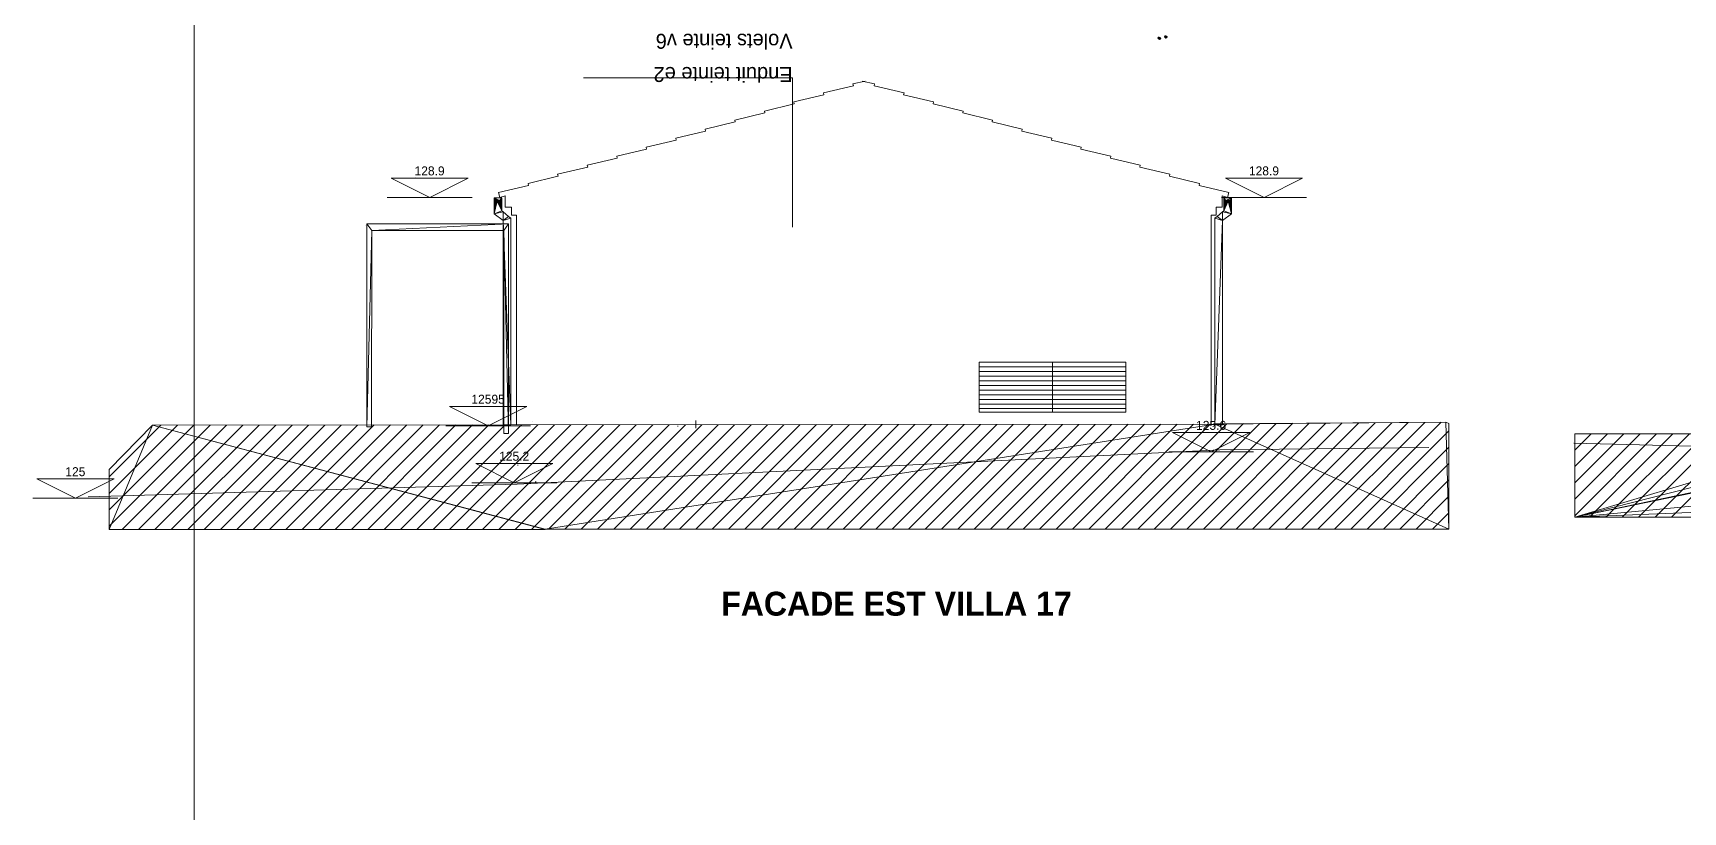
# Model space of a CAD drawing. Header units: metres. Extents: x -36.1 to 26, y -0.1 to 41.9.
# Drawn here: x -36.12 to -14.75, y 14.1 to 24.19 of the extents above; entities that cross this region are included whole.
import ezdxf
from ezdxf.enums import TextEntityAlignment as Align
from ezdxf.lldxf.tags import DXFTag

# ---------------------------------------------------------------- set-up
doc = ezdxf.new("R2010")
doc.units = ezdxf.units.M
doc.header["$MEASUREMENT"] = 0
for name, color, linetype in [('Calque commun', 7, 'Continuous'), ('Calque79', 7, 'Continuous'), ('Cotations', 7, 'Continuous')]:
    doc.layers.add(name, color=color, linetype=linetype)
doc.styles.add('Century Gothic13', font='GOTHIC.TTF', dxfattribs={"height": 0.193938})
doc.styles.add('Century Gothic2', font='GOTHIC.TTF', dxfattribs={"height": 0.116363})
doc.styles.add('Century Gothic8', font='GOTHICB.TTF', dxfattribs={"height": 0.31023})
tags = doc.linetypes.add('HIDDEN', pattern=[0.375, 0.25, -0.125]).pattern_tags.tags
tags[6:7] = [DXFTag(74, 4), DXFTag(75, 0), DXFTag(340, '0'), DXFTag(46, 1.0), DXFTag(50, 0.0), DXFTag(44, 0.0), DXFTag(45, 0.0)]
tags[4:5] = [DXFTag(74, 4), DXFTag(75, 0), DXFTag(340, '0'), DXFTag(46, 1.0), DXFTag(50, 0.0), DXFTag(44, 0.0), DXFTag(45, 0.0)]

# ---------------------------------------------------------------- blocks, each defined once
blk = doc.blocks.new('Block4')
at = {"layer": 'Calque commun', "color": 0, "linetype": 'Continuous', "lineweight": 9}
blk.add_line((-0.55, 0), (0.55, 0), dxfattribs=at)
blk.add_polyline3d([(-0.5, 0.25, 0), (0, 0, 0), (0.5, 0.25, 0), (-0.5, 0.25, 0)], dxfattribs=at)
blk = doc.blocks.new('Lvl1')
at = {"layer": 'Calque commun', "color": 0, "linetype": 'ByBlock', "lineweight": -2}
blk.add_blockref('Block4', (0, 0), dxfattribs=at)
blk = doc.blocks.new('new225')
at = {"layer": 'Calque commun', "color": 5, "linetype": 'ByBlock', "lineweight": -2}
blk.add_blockref('Lvl1', (-30.227, 19.102), dxfattribs=at)
at = {"layer": 'Calque commun', "color": 5, "linetype": 'ByBlock', "lineweight": -2, "style": 'Century Gothic2'}
blk.add_text('12595', height=0.1164, dxfattribs=at).set_placement((-30.228, 19.352), align=Align.BOTTOM_CENTER)
blk = doc.blocks.new('new230')
at = {"layer": 'Calque commun', "color": 5, "linetype": 'ByBlock', "lineweight": -2, "extrusion": (0, 0, -1), "xscale": -1, "yscale": -1, "zscale": -1, "rotation": -180}
blk.add_blockref('Lvl1', (30.985, 22.06), dxfattribs=at)
at = {"layer": 'Calque commun', "color": 5, "linetype": 'ByBlock', "lineweight": -2, "style": 'Century Gothic2'}
blk.add_text('128.9', height=0.1164, dxfattribs=at).set_placement((-30.986, 22.31), align=Align.BOTTOM_CENTER)
blk = doc.blocks.new('new231')
at = {"layer": 'Calque commun', "color": 5, "linetype": 'ByBlock', "lineweight": -2, "extrusion": (0, 0, -1), "xscale": -1, "yscale": -1, "zscale": -1, "rotation": -180}
blk.add_blockref('Lvl1', (29.889, 18.363), dxfattribs=at)
at = {"layer": 'Calque commun', "color": 5, "linetype": 'ByBlock', "lineweight": -2, "style": 'Century Gothic2'}
blk.add_text('125.2', height=0.1164, dxfattribs=at).set_placement((-29.89, 18.613), align=Align.BOTTOM_CENTER)
blk = doc.blocks.new('new232')
at = {"layer": 'Calque commun', "color": 5, "linetype": 'ByBlock', "lineweight": -2, "extrusion": (0, 0, -1), "xscale": -1, "yscale": -1, "zscale": -1, "rotation": -180}
blk.add_blockref('Lvl1', (20.861, 18.763), dxfattribs=at)
at = {"layer": 'Calque commun', "color": 5, "linetype": 'ByBlock', "lineweight": -2, "style": 'Century Gothic2'}
blk.add_text('125.6', height=0.1164, dxfattribs=at).set_placement((-20.862, 19.013), align=Align.BOTTOM_CENTER)
blk = doc.blocks.new('new233')
at = {"layer": 'Calque commun', "color": 5, "linetype": 'ByBlock', "lineweight": -2, "extrusion": (0, 0, -1), "xscale": -1, "yscale": -1, "zscale": -1, "rotation": -180}
blk.add_blockref('Lvl1', (20.176, 22.06), dxfattribs=at)
at = {"layer": 'Calque commun', "color": 5, "linetype": 'ByBlock', "lineweight": -2, "style": 'Century Gothic2'}
blk.add_text('128.9', height=0.1164, dxfattribs=at).set_placement((-20.177, 22.31), align=Align.BOTTOM_CENTER)
blk = doc.blocks.new('new242')
at = {"layer": 'Calque commun', "color": 5, "linetype": 'ByBlock', "lineweight": -2, "extrusion": (0, 0, -1), "xscale": -1, "yscale": -1, "zscale": -1, "rotation": -180}
blk.add_blockref('Lvl1', (35.574, 18.163), dxfattribs=at)
at = {"layer": 'Calque commun', "color": 5, "linetype": 'ByBlock', "lineweight": -2, "style": 'Century Gothic2'}
blk.add_text('125', height=0.1164, dxfattribs=at).set_placement((-35.575, 18.413), align=Align.BOTTOM_CENTER)
blk = doc.blocks.new('hatch')
at = {"layer": 'Calque commun', "color": 11, "linetype": 'Continuous', "lineweight": 9}
for p, q in [((-22.916, 19.923), (-21.966, 19.923)), ((-22.916, 19.863), (-21.966, 19.863)), ((-22.916, 19.803), (-21.966, 19.803)), ((-22.916, 19.743), (-21.966, 19.743)), ((-22.916, 19.683), (-21.966, 19.683)), ((-22.916, 19.623), (-21.966, 19.623)), ((-22.916, 19.563), (-21.966, 19.563)), ((-22.916, 19.503), (-21.966, 19.503)), ((-22.916, 19.443), (-21.966, 19.443)), ((-22.916, 19.383), (-21.966, 19.383)), ((-22.916, 19.323), (-21.966, 19.323))]:
    blk.add_line(p, q, dxfattribs=at)
mesh = blk.add_polyface(dxfattribs=at)
corners = [(-22.916, 19.927), (-21.966, 19.927), (-21.966, 19.279), (-22.916, 19.279)]
mesh.append_faces([[corners[k] for k in face] for face in [(0, 1, 2, 3)]], dxfattribs={"color": 11})
blk = doc.blocks.new('hatch2')
at = {"layer": 'Calque commun', "color": 7, "linetype": 'Continuous', "lineweight": 9}
for p, q in [((-15.302, 18.996), (-16.15, 18.148)), ((-15.09, 18.996), (-16.15, 17.936)), ((-15.939, 18.996), (-16.149, 18.786)), ((-15.726, 18.996), (-16.149, 18.573)), ((-15.514, 18.996), (-16.149, 18.361)), ((-14.878, 18.996), (-15.959, 17.915)), ((-14.666, 18.996), (-15.747, 17.915)), ((-14.454, 18.996), (-15.535, 17.915)), ((-14.241, 18.996), (-15.323, 17.915)), ((-14.029, 18.996), (-15.11, 17.915)), ((-13.817, 18.996), (-14.898, 17.915))]:
    blk.add_line(p, q, dxfattribs=at)
at = {"layer": 'Calque commun', "color": 7, "linetype": 'Continuous', "lineweight": 18}
mesh = blk.add_polyface(dxfattribs=at)
corners = [(2.198, 18.661), (-4.632, 19.002), (-4.466, 19.292), (-10.882, 19.002), (-16.15, 17.915), (-11.019, 19.002), (-11.019, 19.012), (8.79, 17.915), (11.848, 18.736), (11.848, 17.904), (8.79, 18.736), (7.013, 18.636), (-11.886, 19.001), (-12.542, 18.996), (6.12, 18.65), (-16.149, 18.996), (2.184, 19.267), (-10.882, 19.024), (-4.632, 19.291), (2.207, 19.267), (8.79, 17.904)]
mesh.append_faces([[corners[k] for k in face] for face in [(10, 7, 11), (5, 4, 12)]], dxfattribs={"vtx0": -1, "vtx1": -1, "color": 7})
mesh.append_faces([[corners[k] for k in face] for face in [(0, 1, 2), (3, 4, 5), (0, 4, 1)]], dxfattribs={"vtx0": -1, "vtx1": -1, "vtx2": -1, "color": 7})
mesh.append_faces([[corners[k] for k in face] for face in [(3, 5, 6), (7, 8, 9), (0, 7, 4), (0, 2, 16)]], dxfattribs={"vtx0": -1, "vtx2": -1, "color": 7})
mesh.append_faces([[corners[k] for k in face] for face in [(17, 3, 6), (19, 0, 16)]], dxfattribs={"vtx1": -1, "color": 7})
mesh.append_faces([[corners[k] for k in face] for face in [(13, 12, 4), (0, 14, 7), (3, 1, 4), (10, 8, 7), (14, 11, 7)]], dxfattribs={"vtx1": -1, "vtx2": -1, "color": 7})
mesh.append_faces([[corners[k] for k in face] for face in [(4, 15, 13), (1, 18, 2), (9, 20, 7)]], dxfattribs={"vtx2": -1, "color": 7})
blk = doc.blocks.new('hatch9')
at = {"layer": 'Calque commun', "color": 11, "linetype": 'Continuous', "lineweight": 9}
for p, q in [((-23.866, 19.923), (-22.916, 19.923)), ((-23.866, 19.863), (-22.916, 19.863)), ((-23.866, 19.803), (-22.916, 19.803)), ((-23.866, 19.743), (-22.916, 19.743)), ((-23.866, 19.683), (-22.916, 19.683)), ((-23.866, 19.623), (-22.916, 19.623)), ((-23.866, 19.563), (-22.916, 19.563)), ((-23.866, 19.503), (-22.916, 19.503)), ((-23.866, 19.443), (-22.916, 19.443)), ((-23.866, 19.383), (-22.916, 19.383)), ((-23.866, 19.323), (-22.916, 19.323))]:
    blk.add_line(p, q, dxfattribs=at)
mesh = blk.add_polyface(dxfattribs=at)
corners = [(-23.866, 19.927), (-22.916, 19.927), (-22.916, 19.279), (-23.866, 19.279)]
mesh.append_faces([[corners[k] for k in face] for face in [(0, 1, 2, 3)]], dxfattribs={"color": 11})
blk = doc.blocks.new('hatch15')
at = {"layer": 'Calque commun', "color": 7, "linetype": 'Continuous', "lineweight": 9}
for p, q in [((-33.829, 19.109), (-35.136, 17.801)), ((-34.466, 19.108), (-35.136, 18.438)), ((-34.253, 19.108), (-35.136, 18.225)), ((-34.041, 19.108), (-35.136, 18.013)), ((-33.616, 19.109), (-34.968, 17.757)), ((-33.404, 19.109), (-34.756, 17.757)), ((-33.192, 19.109), (-34.544, 17.757)), ((-32.979, 19.109), (-34.332, 17.757)), ((-32.767, 19.11), (-34.12, 17.757)), ((-32.555, 19.11), (-33.908, 17.757)), ((-32.342, 19.11), (-33.696, 17.756)), ((-32.13, 19.11), (-33.484, 17.756)), ((-31.918, 19.11), (-33.272, 17.756)), ((-31.705, 19.111), (-33.059, 17.756)), ((-31.493, 19.111), (-32.847, 17.756)), ((-31.281, 19.111), (-32.635, 17.756)), ((-31.068, 19.111), (-32.423, 17.756)), ((-30.856, 19.111), (-32.211, 17.756)), ((-30.644, 19.112), (-31.999, 17.756)), ((-30.431, 19.112), (-31.787, 17.756)), ((-30.219, 19.112), (-31.575, 17.756)), ((-30.007, 19.112), (-31.363, 17.756)), ((-29.794, 19.112), (-31.151, 17.756)), ((-29.582, 19.112), (-30.939, 17.756)), ((-29.37, 19.113), (-30.727, 17.756)), ((-29.157, 19.113), (-30.514, 17.756)), ((-28.945, 19.113), (-30.302, 17.756)), ((-28.733, 19.113), (-30.09, 17.756)), ((-28.52, 19.113), (-29.878, 17.756)), ((-28.308, 19.114), (-29.666, 17.756)), ((-28.096, 19.114), (-29.447, 17.763)), ((-27.883, 19.114), (-29.235, 17.763)), ((-27.671, 19.114), (-29.023, 17.763)), ((-27.459, 19.114), (-28.81, 17.763)), ((-27.246, 19.115), (-28.598, 17.763)), ((-27.034, 19.115), (-28.386, 17.763)), ((-26.822, 19.115), (-28.174, 17.763)), ((-26.609, 19.115), (-27.962, 17.763)), ((-26.397, 19.115), (-27.75, 17.763)), ((-26.185, 19.116), (-27.538, 17.763)), ((-25.972, 19.116), (-27.326, 17.763)), ((-25.76, 19.116), (-27.113, 17.763)), ((-25.548, 19.116), (-26.901, 17.763)), ((-25.335, 19.116), (-26.689, 17.763)), ((-25.123, 19.117), (-26.477, 17.763)), ((-24.911, 19.117), (-26.265, 17.763)), ((-24.698, 19.117), (-26.053, 17.763)), ((-24.486, 19.117), (-25.841, 17.763)), ((-24.274, 19.117), (-25.628, 17.763)), ((-24.061, 19.118), (-25.416, 17.763)), ((-23.849, 19.118), (-25.204, 17.763)), ((-23.637, 19.118), (-24.992, 17.763)), ((-23.424, 19.118), (-24.78, 17.763)), ((-23.212, 19.118), (-24.568, 17.763)), ((-23, 19.119), (-24.356, 17.763)), ((-22.787, 19.119), (-24.144, 17.763)), ((-22.575, 19.119), (-23.931, 17.763)), ((-22.363, 19.119), (-23.719, 17.763)), ((-22.15, 19.119), (-23.507, 17.763)), ((-21.938, 19.12), (-23.295, 17.763)), ((-21.726, 19.12), (-23.083, 17.763)), ((-21.513, 19.12), (-22.871, 17.763)), ((-21.301, 19.12), (-22.659, 17.763)), ((-21.089, 19.12), (-22.446, 17.763)), ((-20.876, 19.121), (-22.234, 17.763)), ((-20.658, 19.127), (-22.022, 17.763)), ((-20.444, 19.129), (-21.81, 17.763)), ((-20.231, 19.13), (-21.598, 17.763)), ((-20.017, 19.131), (-21.386, 17.763)), ((-19.804, 19.133), (-21.174, 17.763)), ((-19.59, 19.134), (-20.962, 17.763)), ((-19.376, 19.136), (-20.749, 17.763)), ((-19.163, 19.137), (-20.537, 17.763)), ((-18.949, 19.139), (-20.325, 17.763)), ((-18.736, 19.14), (-20.113, 17.763)), ((-18.522, 19.141), (-19.901, 17.763)), ((-18.309, 19.143), (-19.689, 17.763)), ((-18.095, 19.144), (-19.477, 17.763)), ((-17.882, 19.146), (-19.265, 17.763)), ((-17.78, 19.035), (-19.052, 17.763)), ((-17.78, 18.823), (-18.84, 17.763)), ((-17.78, 18.611), (-18.628, 17.763)), ((-17.78, 18.399), (-18.416, 17.763)), ((-17.78, 18.187), (-18.204, 17.763)), ((-17.78, 17.975), (-17.992, 17.763))]:
    blk.add_line(p, q, dxfattribs=at)
at = {"layer": 'Calque commun', "color": 7, "linetype": 'Continuous', "lineweight": 18}
mesh = blk.add_polyface(dxfattribs=at)
corners = [(-17.78, 17.763), (-29.487, 17.763), (-20.813, 19.121), (-34.576, 19.108), (-29.49, 17.756), (-20.83, 19.126), (-17.823, 19.146), (-35.136, 17.757), (-35.136, 18.534), (-17.78, 19.132)]
mesh.append_faces([[corners[k] for k in face] for face in [(7, 3, 4)]], dxfattribs={"vtx0": -1, "vtx1": -1, "color": 7})
mesh.append_faces([[corners[k] for k in face] for face in [(6, 0, 2)]], dxfattribs={"vtx0": -1, "vtx1": -1, "vtx2": -1, "color": 7})
mesh.append_faces([[corners[k] for k in face] for face in [(3, 1, 4)]], dxfattribs={"vtx0": -1, "vtx2": -1, "color": 7})
mesh.append_faces([[corners[k] for k in face] for face in [(5, 6, 2)]], dxfattribs={"vtx1": -1, "color": 7})
mesh.append_faces([[corners[k] for k in face] for face in [(0, 1, 2), (3, 2, 1)]], dxfattribs={"vtx1": -1, "vtx2": -1, "color": 7})
mesh.append_faces([[corners[k] for k in face] for face in [(7, 8, 3), (6, 9, 0)]], dxfattribs={"vtx2": -1, "color": 7})

msp = doc.modelspace()

# ---------------------------------------------------------------- linework, layer by layer
at = {"layer": 'Calque commun', "color": 7, "linetype": 'Continuous', "lineweight": 9}
for p, q in [((-31.167, 22.321), (-31.167, 22.321)), ((-29.653, 19.156), (-29.653, 19.156)), ((-29.653, 19.156), (-29.653, 19.156)), ((-29.653, 19.156), (-29.653, 19.156)), ((-29.653, 19.156), (-29.653, 19.156)), ((-29.653, 19.156), (-29.653, 19.156)), ((-29.653, 19.156), (-29.653, 19.156)), ((-29.653, 19.156), (-29.653, 19.156)), ((-29.653, 19.156), (-29.653, 19.156)), ((-29.653, 19.156), (-29.653, 19.156)), ((-29.653, 19.156), (-29.653, 19.156)), ((-20.829, 19.092), (-20.839, 19.092)), ((-20.597, 18.786), (-20.607, 18.786)), ((-29.884, 18.591), (-29.884, 18.591)), ((-29.884, 18.591), (-29.884, 18.591)), ((-29.884, 18.591), (-29.884, 18.591)), ((-29.884, 18.591), (-29.884, 18.591)), ((-29.884, 18.591), (-29.884, 18.591)), ((-29.884, 18.591), (-29.884, 18.591)), ((-29.884, 18.591), (-29.884, 18.591)), ((-29.884, 18.591), (-29.884, 18.591)), ((-29.884, 18.591), (-29.884, 18.591)), ((-29.884, 18.591), (-29.884, 18.591)), ((-29.849, 18.591), (-29.849, 18.591)), ((-29.849, 18.591), (-29.849, 18.591)), ((-29.849, 18.591), (-29.849, 18.591)), ((-29.849, 18.591), (-29.849, 18.591)), ((-29.849, 18.591), (-29.849, 18.591)), ((-29.839, 18.591), (-29.849, 18.591)), ((-29.849, 18.591), (-29.849, 18.591)), ((-29.839, 18.591), (-29.839, 18.591)), ((-29.839, 18.591), (-29.839, 18.591)), ((-29.839, 18.591), (-29.839, 18.591)), ((-29.839, 18.591), (-29.839, 18.591)), ((-29.839, 18.591), (-29.839, 18.591)), ((-29.839, 18.591), (-29.839, 18.591)), ((-29.839, 18.591), (-29.839, 18.591)), ((-29.839, 18.591), (-29.839, 18.591)), ((-29.839, 18.591), (-29.839, 18.591)), ((-29.839, 18.591), (-29.839, 18.591)), ((-29.839, 18.591), (-29.839, 18.591)), ((-29.839, 18.591), (-29.839, 18.591)), ((-29.617, 18.373), (-29.617, 18.373)), ((-29.617, 18.373), (-29.617, 18.373)), ((-29.617, 18.373), (-29.617, 18.373)), ((-29.617, 18.373), (-29.617, 18.373)), ((-29.617, 18.373), (-29.617, 18.373)), ((-29.607, 18.373), (-29.617, 18.373)), ((-29.617, 18.373), (-29.617, 18.373)), ((-29.607, 18.373), (-29.607, 18.373)), ((-29.607, 18.373), (-29.607, 18.373)), ((-29.607, 18.373), (-29.607, 18.373)), ((-29.607, 18.373), (-29.607, 18.373)), ((-29.607, 18.373), (-29.607, 18.373)), ((-29.607, 18.373), (-29.607, 18.373)), ((-29.607, 18.373), (-29.607, 18.373)), ((-29.607, 18.373), (-29.607, 18.373)), ((-29.607, 18.373), (-29.607, 18.373)), ((-29.607, 18.373), (-29.607, 18.373)), ((-29.607, 18.373), (-29.607, 18.373)), ((-29.607, 18.373), (-29.607, 18.373))]:
    msp.add_line(p, q, dxfattribs=at)
at = {"layer": 'Calque commun', "color": 86, "linetype": 'Continuous', "lineweight": 9}
for p, q in [((-27.77, 19.102), (-27.77, 19.09)), ((-27.538, 19.068), (-27.538, 19.168))]:
    msp.add_line(p, q, dxfattribs=at)
at = {"layer": 'Calque commun', "color": 26, "linetype": 'HIDDEN', "lineweight": 18}
for p, q in [((-20.75, 18.79), (-18.041, 18.818)), ((-13.177, 18.797), (-16.163, 18.877)), ((-29.853, 18.343), (-20.75, 18.79)), ((-35.408, 18.181), (-29.853, 18.343))]:
    msp.add_line(p, q, dxfattribs=at)
at = {"layer": 'Calque commun', "color": 5, "linetype": 'Continuous', "lineweight": 18}
msp.add_polyline3d([(-28.992, 23.609, 0), (-26.284, 23.609, 0), (-26.284, 21.675, 0)], dxfattribs=at)
at = {"layer": 'Calque79', "color": 7, "linetype": 'Continuous', "lineweight": 9}
msp.add_line((-31.819, 21.692), (-31.819, 21.692), dxfattribs=at)
msp.add_line((-31.819, 21.692), (-31.819, 21.692), dxfattribs=at)
at = {"layer": 'Cotations', "color": 7, "linetype": 'Continuous', "lineweight": 9}
for points in [[(-29.862, 19.111, 0), (-29.862, 21.829, 0), (-29.925, 21.829, 0), (-29.925, 21.935, 0), (-30.006, 21.935, 0), (-30.006, 22.081, 0), (-30.075, 22.059, 0), (-30.093, 22.124, 0), (-29.706, 22.216, 0), (-29.71, 22.241, 0), (-29.323, 22.334, 0), (-29.321, 22.334, 0), (-29.328, 22.359, 0), (-28.938, 22.451, 0), (-28.944, 22.476, 0), (-28.558, 22.568, 0), (-28.562, 22.593, 0), (-28.175, 22.685, 0), (-28.18, 22.71, 0), (-27.792, 22.802, 0), (-27.797, 22.827, 0), (-27.41, 22.92, 0), (-27.414, 22.944, 0), (-27.027, 23.037, 0), (-27.031, 23.062, 0), (-26.644, 23.154, 0), (-26.649, 23.179, 0), (-26.261, 23.271, 0), (-26.266, 23.296, 0), (-25.879, 23.388, 0), (-25.883, 23.413, 0), (-25.496, 23.505, 0), (-25.501, 23.532, 0), (-25.342, 23.564, 0)], [(-20.861, 19.111, 0), (-20.861, 21.829, 0), (-20.798, 21.829, 0), (-20.798, 21.935, 0), (-20.717, 21.935, 0), (-20.717, 22.081, 0), (-20.648, 22.059, 0), (-20.63, 22.124, 0), (-21.018, 22.216, 0), (-21.013, 22.241, 0), (-21.4, 22.334, 0), (-21.402, 22.334, 0), (-21.396, 22.359, 0), (-21.785, 22.451, 0), (-21.779, 22.476, 0), (-22.166, 22.568, 0), (-22.161, 22.593, 0), (-22.548, 22.685, 0), (-22.544, 22.71, 0), (-22.931, 22.802, 0), (-22.926, 22.827, 0), (-23.314, 22.92, 0), (-23.309, 22.944, 0), (-23.696, 23.037, 0), (-23.692, 23.062, 0), (-24.079, 23.154, 0), (-24.075, 23.179, 0), (-24.462, 23.271, 0), (-24.457, 23.296, 0), (-24.845, 23.388, 0), (-24.84, 23.413, 0), (-25.227, 23.505, 0), (-25.222, 23.532, 0), (-25.381, 23.564, 0)]]:
    msp.add_polyline3d(points, dxfattribs=at)

# ---------------------------------------------------------------- block references
at = {"layer": 'Calque commun', "color": 5, "linetype": 'ByBlock', "lineweight": -2}
for name in ['new230', 'new233', 'new225', 'new232', 'new231', 'new242']:
    msp.add_blockref(name, (0, 0), dxfattribs=at)
at = {"layer": 'Calque commun', "color": 0, "linetype": 'ByBlock', "lineweight": -2}
for name in ['hatch9', 'hatch', 'hatch2', 'hatch15']:
    msp.add_blockref(name, (0, 0), dxfattribs=at)

# ---------------------------------------------------------------- texts
at = {"layer": 'Calque commun', "color": 5, "linetype": 'ByBlock', "lineweight": -2, "style": 'Century Gothic8'}
msp.add_text('FACADE EST VILLA 17', height=0.31023, dxfattribs=at).set_placement((-27.208, 16.951), align=Align.TOP_LEFT)
at = {"layer": 'Calque commun', "color": 5, "linetype": 'ByBlock', "lineweight": -2, "insert": (-26.283, 24.182), "char_height": 0.19394, "attachment_point": 7, "rotation": 180, "line_spacing_factor": 1.330319, "style": 'Century Gothic13'}
msp.add_mtext('Enduit teinte e2\\PVolets teinte v6', dxfattribs=at)

# ---------------------------------------------------------------- meshes
at = {"layer": 'Calque commun', "color": 7, "linetype": 'Continuous', "lineweight": 9}
mesh = msp.add_polyface(dxfattribs=at)
corners = [(25.962, 41.858), (-34.038, 41.858), (-34.038, -0.142), (25.962, -0.142)]
mesh.append_faces([[corners[k] for k in face] for face in [(0, 1, 2, 3)]], dxfattribs={"color": 7})
at = {"layer": 'Calque commun', "color": 86, "linetype": 'Continuous', "lineweight": 9}
mesh = msp.add_polyface(dxfattribs=at)
corners = [(-21.544, 24.115, -0.633), (-21.552, 24.126, -0.633), (-21.544, 24.135, -0.633), (-21.519, 24.111, -0.633), (-21.532, 24.106, -0.633), (-21.523, 24.131, -0.633), (-21.533, 24.135, -0.633), (-21.516, 24.124, -0.633), (-21.515, 24.117, -0.633)]
mesh.append_faces([[corners[k] for k in face] for face in [(3, 7, 8)]], dxfattribs={"vtx0": -1, "color": 86})
mesh.append_faces([[corners[k] for k in face] for face in [(6, 0, 2), (5, 0, 6)]], dxfattribs={"vtx0": -1, "vtx1": -1, "color": 86})
mesh.append_faces([[corners[k] for k in face] for face in [(3, 5, 7)]], dxfattribs={"vtx0": -1, "vtx2": -1, "color": 86})
mesh.append_faces([[corners[k] for k in face] for face in [(3, 4, 5), (4, 0, 5)]], dxfattribs={"vtx1": -1, "vtx2": -1, "color": 86})
mesh.append_faces([[corners[k] for k in face] for face in [(0, 1, 2)]], dxfattribs={"vtx2": -1, "color": 86})
mesh = msp.add_polyface(dxfattribs=at)
corners = [(-21.447, 24.123, -0.633), (-21.438, 24.148, -0.633), (-21.434, 24.128, -0.633), (-21.459, 24.132, -0.633), (-21.466, 24.143, -0.633), (-21.459, 24.152, -0.633), (-21.43, 24.141, -0.633), (-21.43, 24.134, -0.633), (-21.447, 24.152, -0.633)]
mesh.append_faces([[corners[k] for k in face] for face in [(0, 1, 2), (6, 2, 1), (8, 3, 5)]], dxfattribs={"vtx0": -1, "vtx1": -1, "color": 86})
mesh.append_faces([[corners[k] for k in face] for face in [(0, 3, 1), (8, 1, 3)]], dxfattribs={"vtx1": -1, "vtx2": -1, "color": 86})
mesh.append_faces([[corners[k] for k in face] for face in [(3, 4, 5), (6, 7, 2)]], dxfattribs={"vtx2": -1, "color": 86})
at = {"layer": 'Calque commun', "color": 8, "linetype": 'Continuous', "lineweight": 9}
mesh = msp.add_polyface(dxfattribs=at)
corners = [(-30.08, 22.018), (-30.063, 22.03), (-30.072, 22.022), (-30.151, 22.055), (-30.103, 22.013), (-30.111, 22.014), (-30.146, 22.039), (-30.139, 22.03), (-30.141, 22.033), (-30.13, 22.022), (-30.133, 22.024), (-30.123, 22.018), (-30.056, 22.039), (-30.051, 22.055), (-30.053, 22.047), (-30.091, 22.014), (-30.099, 22.013), (-30.066, 22.027), (-30.119, 22.016), (-30.144, 22.036), (-30.069, 22.024), (-30.083, 22.016), (-30.052, 22.051), (-30.136, 22.027), (-30.115, 22.015), (-30.055, 22.043), (-30.149, 22.047), (-30.15, 22.051), (-30.076, 22.019), (-30.061, 22.033), (-30.148, 22.043), (-30.126, 22.019), (-30.095, 22.013), (-30.087, 22.015), (-30.058, 22.036), (-30.107, 22.013)]
mesh.append_faces([[corners[k] for k in face] for face in [(14, 13, 22), (7, 10, 23), (18, 5, 24), (12, 14, 25), (3, 26, 27), (0, 2, 28), (9, 11, 31), (16, 15, 32)]], dxfattribs={"vtx0": -1, "color": 8})
mesh.append_faces([[corners[k] for k in face] for face in [(17, 2, 1), (30, 3, 6)]], dxfattribs={"vtx0": -1, "vtx1": -1, "color": 8})
mesh.append_faces([[corners[k] for k in face] for face in [(0, 1, 2), (3, 4, 5), (3, 5, 11), (12, 13, 14), (0, 15, 16), (12, 0, 13), (12, 1, 0), (0, 16, 3), (7, 11, 9), (6, 3, 7), (7, 3, 11)]], dxfattribs={"vtx0": -1, "vtx1": -1, "vtx2": -1, "color": 8})
mesh.append_faces([[corners[k] for k in face] for face in [(6, 7, 8), (7, 9, 10), (0, 3, 13), (12, 29, 1)]], dxfattribs={"vtx0": -1, "vtx2": -1, "color": 8})
mesh.append_faces([[corners[k] for k in face] for face in [(18, 11, 5), (0, 21, 15), (30, 26, 3), (16, 4, 3)]], dxfattribs={"vtx1": -1, "vtx2": -1, "color": 8})
mesh.append_faces([[corners[k] for k in face] for face in [(8, 19, 6), (17, 20, 2), (21, 33, 15), (12, 34, 29), (4, 35, 5)]], dxfattribs={"vtx2": -1, "color": 8})
mesh = msp.add_polyface(dxfattribs=at)
corners = [(-30.151, 21.845), (-30.15, 22.049), (-30.148, 22.044), (-30.104, 22.013), (-30.098, 22.013), (-30.051, 21.884), (-30.072, 22.022), (-30.067, 22.026), (-30.142, 22.034), (-30.145, 22.039), (-30.11, 22.013), (-30.115, 22.015), (-29.935, 19.111), (-30.035, 21.759), (-29.935, 21.79), (-30.035, 21.871), (-30.077, 22.019), (-29.965, 21.814), (-30.139, 22.03), (-30.135, 22.026), (-30.12, 22.017), (-30.063, 22.03), (-30.093, 22.013), (-30.087, 22.015), (-30.13, 22.022), (-30.126, 22.019), (-30.054, 22.044), (-30.052, 22.049), (-30.057, 22.039), (-30.151, 22.055), (-30.06, 22.034), (-30.035, 19.111), (-30.051, 22.055), (-30.082, 22.017)]
mesh.append_faces([[corners[k] for k in face] for face in [(8, 0, 9), (10, 0, 11), (12, 13, 14), (0, 15, 13), (6, 5, 16), (11, 0, 20), (21, 5, 7), (24, 0, 19), (18, 0, 8), (30, 5, 21), (33, 5, 23), (16, 5, 33)]], dxfattribs={"vtx0": -1, "vtx1": -1, "color": 8})
mesh.append_faces([[corners[k] for k in face] for face in [(10, 5, 0)]], dxfattribs={"vtx0": -1, "vtx1": -1, "vtx2": -1, "color": 8})
mesh.append_faces([[corners[k] for k in face] for face in [(0, 1, 2), (13, 15, 17), (13, 17, 14), (0, 2, 9), (0, 5, 15), (5, 22, 23), (5, 26, 27), (0, 25, 20), (5, 28, 26), (5, 30, 28)]], dxfattribs={"vtx0": -1, "vtx2": -1, "color": 8})
mesh.append_faces([[corners[k] for k in face] for face in [(32, 5, 27)]], dxfattribs={"vtx1": -1, "color": 8})
mesh.append_faces([[corners[k] for k in face] for face in [(3, 4, 5), (6, 7, 5), (18, 19, 0), (24, 25, 0), (10, 3, 5), (4, 22, 5)]], dxfattribs={"vtx1": -1, "vtx2": -1, "color": 8})
mesh.append_faces([[corners[k] for k in face] for face in [(0, 29, 1), (12, 31, 13)]], dxfattribs={"vtx2": -1, "color": 8})
mesh = msp.add_polyface(dxfattribs=at)
corners = [(-20.686, 22.03), (-20.698, 21.884), (-20.69, 22.034), (-20.693, 22.039), (-20.814, 21.79), (-20.785, 21.814), (-20.714, 21.759), (-20.64, 22.013), (-20.598, 21.845), (-20.714, 21.871), (-20.615, 22.026), (-20.619, 22.022), (-20.682, 22.026), (-20.602, 22.044), (-20.604, 22.039), (-20.634, 22.015), (-20.678, 22.022), (-20.697, 22.049), (-20.695, 22.044), (-20.6, 22.049), (-20.646, 22.013), (-20.651, 22.013), (-20.624, 22.019), (-20.668, 22.017), (-20.662, 22.015), (-20.629, 22.017), (-20.657, 22.013), (-20.673, 22.019), (-20.698, 22.055), (-20.598, 22.055), (-20.611, 22.03), (-20.607, 22.034), (-20.814, 19.111), (-20.714, 19.111)]
mesh.append_faces([[corners[k] for k in face] for face in [(17, 1, 28), (32, 6, 33)]], dxfattribs={"vtx0": -1, "color": 8})
mesh.append_faces([[corners[k] for k in face] for face in [(0, 1, 2), (2, 1, 3), (1, 8, 9), (10, 8, 11), (12, 1, 0), (13, 8, 14), (15, 8, 7), (16, 1, 12), (19, 8, 13), (20, 1, 21), (22, 8, 25), (3, 1, 18), (23, 1, 27), (26, 1, 24), (30, 8, 10), (14, 8, 31), (4, 6, 32)]], dxfattribs={"vtx0": -1, "vtx1": -1, "color": 8})
mesh.append_faces([[corners[k] for k in face] for face in [(1, 7, 8)]], dxfattribs={"vtx0": -1, "vtx1": -1, "vtx2": -1, "color": 8})
mesh.append_faces([[corners[k] for k in face] for face in [(4, 5, 6), (17, 18, 1), (22, 11, 8), (20, 7, 1), (23, 24, 1), (26, 21, 1), (16, 27, 1), (30, 31, 8), (15, 25, 8), (5, 9, 6), (8, 6, 9)]], dxfattribs={"vtx1": -1, "vtx2": -1, "color": 8})
mesh.append_faces([[corners[k] for k in face] for face in [(19, 29, 8)]], dxfattribs={"vtx2": -1, "color": 8})
mesh = msp.add_polyface(dxfattribs=at)
corners = [(-20.686, 22.03), (-20.677, 22.022), (-20.683, 22.027), (-20.658, 22.014), (-20.65, 22.013), (-20.654, 22.013), (-20.627, 22.018), (-20.638, 22.014), (-20.646, 22.013), (-20.67, 22.018), (-20.693, 22.039), (-20.604, 22.039), (-20.598, 22.055), (-20.6, 22.047), (-20.695, 22.043), (-20.696, 22.047), (-20.642, 22.013), (-20.611, 22.03), (-20.62, 22.022), (-20.689, 22.033), (-20.691, 22.036), (-20.599, 22.051), (-20.617, 22.024), (-20.613, 22.027), (-20.631, 22.016), (-20.608, 22.033), (-20.698, 22.051), (-20.698, 22.055), (-20.634, 22.015), (-20.666, 22.016), (-20.602, 22.043), (-20.623, 22.019), (-20.68, 22.024), (-20.606, 22.036), (-20.662, 22.015), (-20.674, 22.019)]
mesh.append_faces([[corners[k] for k in face] for face in [(3, 4, 5), (8, 7, 16), (10, 19, 20), (22, 17, 23), (11, 13, 30), (6, 18, 31)]], dxfattribs={"vtx0": -1, "color": 8})
mesh.append_faces([[corners[k] for k in face] for face in [(0, 1, 2), (9, 3, 29)]], dxfattribs={"vtx0": -1, "vtx1": -1, "color": 8})
mesh.append_faces([[corners[k] for k in face] for face in [(6, 7, 8), (9, 0, 10), (11, 12, 13), (6, 17, 18), (9, 1, 0), (9, 17, 6), (9, 10, 27), (10, 15, 27), (11, 17, 12), (9, 6, 8), (9, 4, 3), (9, 12, 17)]], dxfattribs={"vtx0": -1, "vtx1": -1, "vtx2": -1, "color": 8})
mesh.append_faces([[corners[k] for k in face] for face in [(9, 8, 4), (10, 0, 19), (11, 25, 17), (9, 27, 12)]], dxfattribs={"vtx0": -1, "vtx2": -1, "color": 8})
mesh.append_faces([[corners[k] for k in face] for face in [(6, 24, 7), (22, 18, 17)]], dxfattribs={"vtx1": -1, "vtx2": -1, "color": 8})
mesh.append_faces([[corners[k] for k in face] for face in [(10, 14, 15), (12, 21, 13), (15, 26, 27), (24, 28, 7), (1, 32, 2), (11, 33, 25), (3, 34, 29), (9, 35, 1)]], dxfattribs={"vtx2": -1, "color": 8})
at = {"layer": 'Calque commun', "color": 7, "linetype": 'Continuous', "lineweight": 9}
mesh = msp.add_polyface(dxfattribs=at)
corners = [(-31.736, 21.632), (-31.798, 19.086), (-31.798, 21.716), (-29.962, 21.716), (-30.024, 21.632), (-29.962, 18.999), (-31.737, 19.086), (-30.024, 18.999)]
mesh.append_faces([[corners[k] for k in face] for face in [(0, 3, 4), (5, 4, 3)]], dxfattribs={"vtx0": -1, "vtx1": -1, "color": 7})
mesh.append_faces([[corners[k] for k in face] for face in [(0, 1, 2), (0, 2, 3)]], dxfattribs={"vtx0": -1, "vtx2": -1, "color": 7})
mesh.append_faces([[corners[k] for k in face] for face in [(7, 4, 5)]], dxfattribs={"vtx1": -1, "color": 7})
mesh.append_faces([[corners[k] for k in face] for face in [(0, 6, 1)]], dxfattribs={"vtx2": -1, "color": 7})

doc.saveas('drawing.dxf')
